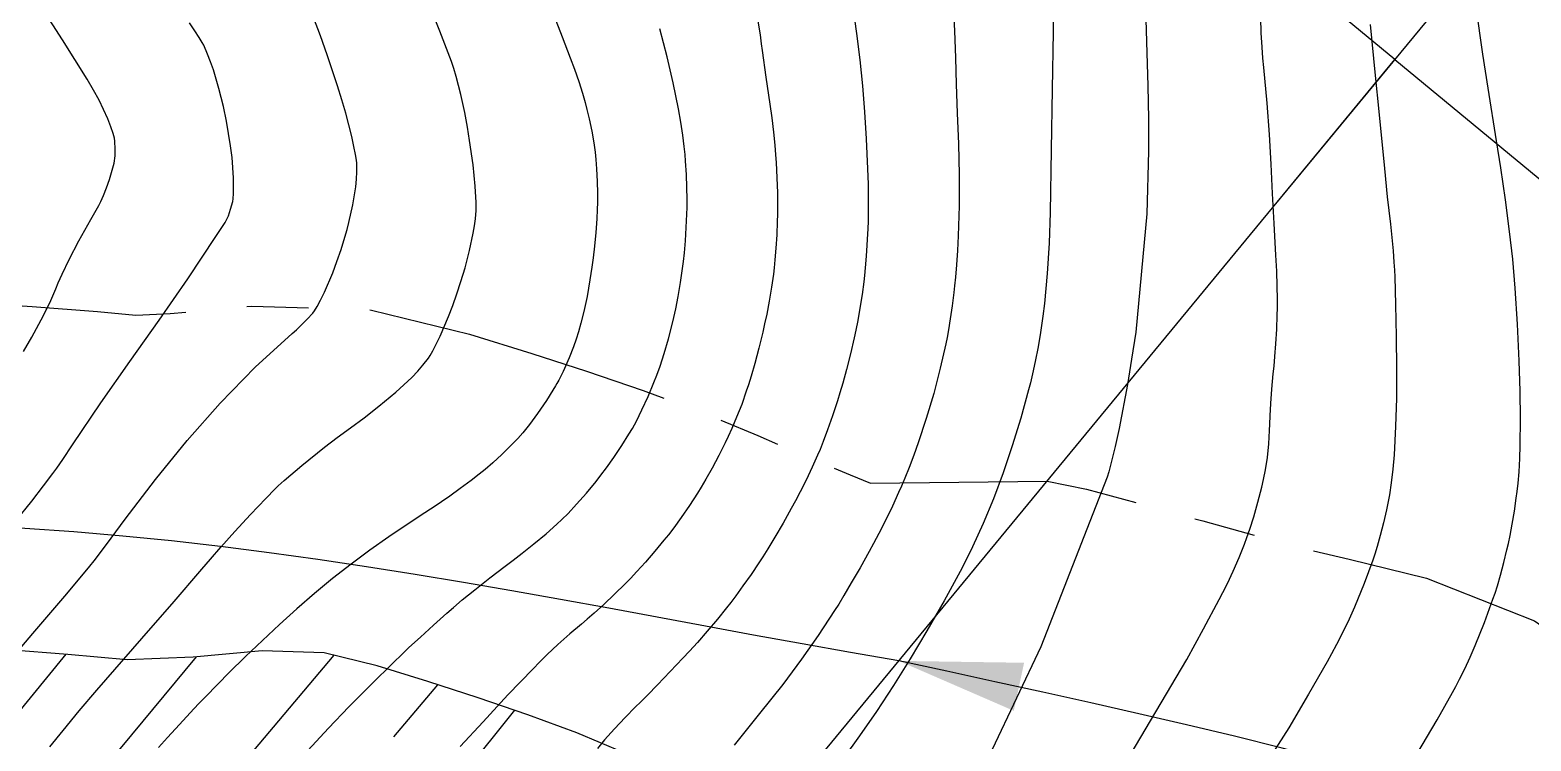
# Model space of a CAD drawing. Header units: millimetres. Extents: x 156921 to 159642, y 477538 to 479586.
# Drawn here: x 157531.75 to 157562.3, y 479279.82 to 479294.28 of the extents above; entities that cross this region are included whole.
import ezdxf
from ezdxf.enums import TextEntityAlignment as Align

# ---------------------------------------------------------------- set-up
doc = ezdxf.new("R2010")
doc.units = ezdxf.units.MM
doc.header["$MEASUREMENT"] = 0
doc.linetypes.add('A-CENTR01', pattern=[2, 1.25, -0.25, 0.25, -0.25])
doc.linetypes.add('CONT', pattern=[2, 1, 1])
doc.layers.add('F0017111', color=94, linetype='Continuous', transparency=0.6)
doc.layers.add('F0017114', color=80, linetype='Continuous', transparency=0.6)
for name, color, linetype in [('WD_일반', 7, 'Continuous'), ('깎기비탈면&암선', 30, 'Continuous'), ('산마루측구', 152, 'H-DICHB00'), ('용지경계', 222, 'Continuous')]:
    doc.layers.add(name, color=color, linetype=linetype)
doc.styles.get("Standard").update_dxf_attribs({"font": 'BAREUNDOTUMPRO1.TTF'})
doc.linetypes.add('H-DICHB00', pattern='A,1e-05,0,[43,kosdic.shx,S=0.1,R=0,X=0,Y=0],-0.63,["B",Standard,S=0.2,R=0,X=0,Y=-0.1],-0.42', length=1.05001)
doc.linetypes.add('H-DICHB01', pattern='A,1e-05,[43,kosdic.shx,S=0.1,R=0,X=0,Y=0],-0.63,["B1",Standard,S=0.2,R=0,X=0,Y=-0.1],-0.42', length=1.05001)
doc.linetypes.add('H-DICHB01R', pattern='A,1e-05,[43,kosdic.shx,S=0.1,R=0,X=0,Y=0],-0.97,["B1",Standard,S=0.2,R=180,X=0,Y=0.1],-0.08', length=1.05001)

# ---------------------------------------------------------------- blocks, each defined once
blk = doc.blocks.new('WD-NOSE-MARK1')
at = {"color": 0}
blk.add_lwpolyline([(0, -3.859), (0, 4, 0.414214)], format="xyb", dxfattribs=at)
for points in [[(0, 0), (-24.5, 0)], [(0, 0), (24.5, 0)]]:
    blk.add_lwpolyline(points, dxfattribs=at)
at = {"color": 0, "linetype": 'ByBlock', "lineweight": 30, "ltscale": 10, "flags": 104}
blk.add_attdef('ALIGNMENT1', text='', height=4, dxfattribs=at).set_placement((-2, 2), align=Align.BOTTOM_RIGHT)
blk.add_attdef('ALIGNMENT2', text='', height=4, dxfattribs=at).set_placement((2, 2), align=Align.BOTTOM_LEFT)

msp = doc.modelspace()

# ---------------------------------------------------------------- hatches: boundary and pattern name
at = {"layer": '산마루측구'}
msp.add_hatch(color=152, dxfattribs=at).paths.add_polyline_path([(157549.433, 479281.445), (157551.772, 479280.43), (157551.982, 479281.407)], flags=0)

# ---------------------------------------------------------------- linework, layer by layer
at = {"layer": 'F0017111', "transparency": 33554521, "flags": 128}
for points in [[(157532.158, 479279.7), (157532.428, 479280.031), (157532.758, 479280.428), (157533.117, 479280.849), (157534.213, 479282.111), (157534.649, 479282.609), (157535.253, 479283.313), (157535.426, 479283.514), (157535.636, 479283.755), (157535.922, 479284.074), (157536.242, 479284.422), (157536.551, 479284.747), (157536.74, 479284.943), (157536.805, 479285.004), (157536.924, 479285.111), (157537.285, 479285.421), (157537.748, 479285.793), (157538.003, 479285.988), (157538.274, 479286.188), (157538.553, 479286.392), (157538.854, 479286.624), (157539.2, 479286.913), (157539.522, 479287.209), (157539.647, 479287.34), (157539.749, 479287.46), (157539.861, 479287.602), (157539.894, 479287.654), (157539.949, 479287.75), (157540.019, 479287.885), (157540.1, 479288.051), (157540.271, 479288.448), (157540.355, 479288.671), (157540.438, 479288.912), (157540.521, 479289.161), (157540.606, 479289.443), (157540.698, 479289.791), (157540.775, 479290.143), (157540.8, 479290.297), (157540.817, 479290.437), (157540.832, 479290.603), (157540.834, 479290.661), (157540.831, 479290.769), (157540.812, 479291.101), (157540.769, 479291.534), (157540.698, 479292.033), (157540.656, 479292.299), (157540.602, 479292.599), (157540.522, 479292.967), (157540.428, 479293.335), (157540.379, 479293.494), (157540.33, 479293.637), (157540.092, 479294.256), (157539.781, 479295.037)], [(157550.535, 479294.893), (157550.569, 479294.262), (157550.585, 479293.712), (157550.598, 479293.175), (157550.623, 479292.584), (157550.647, 479291.961), (157550.66, 479291.33), (157550.659, 479290.703), (157550.641, 479290.092), (157550.626, 479289.794), (157550.606, 479289.503), (157550.585, 479289.252), (157550.567, 479289.077), (157550.552, 479288.94), (157550.518, 479288.668), (157550.48, 479288.404), (157550.443, 479288.178), (157550.414, 479288.02), (157550.389, 479287.897), (157550.277, 479287.398), (157550.143, 479286.885), (157549.991, 479286.373), (157549.828, 479285.878), (157549.74, 479285.633), (157549.644, 479285.382), (157549.555, 479285.16), (157549.486, 479284.998), (157549.429, 479284.867), (157549.305, 479284.595), (157549.163, 479284.304), (157549.027, 479284.037), (157548.92, 479283.835), (157548.827, 479283.667), (157548.644, 479283.339), (157548.466, 479283.03), (157548.314, 479282.774), (157548.209, 479282.602), (157548.126, 479282.472), (157547.793, 479281.963), (157547.454, 479281.478), (157547.07, 479280.964), (157546.601, 479280.374), (157546.085, 479279.734)], [(157554.443, 479294.943), (157554.498, 479293.144), (157554.512, 479292.473), (157554.514, 479291.815), (157554.478, 479290.537), (157554.253, 479288.134), (157554.17, 479287.581), (157554.087, 479287.069), (157553.915, 479286.173), (157553.833, 479285.803), (157553.761, 479285.505), (157553.706, 479285.293), (157553.672, 479285.183), (157552.326, 479281.732), (157551.332, 479279.644)], [(157531.623, 479287.735), (157531.79, 479288.027), (157531.98, 479288.38), (157532.156, 479288.73), (157532.279, 479289.011), (157532.327, 479289.134), (157532.408, 479289.314), (157532.553, 479289.609), (157532.751, 479289.988), (157532.99, 479290.42), (157533.152, 479290.706), (157533.193, 479290.786), (157533.248, 479290.911), (157533.312, 479291.066), (157533.374, 479291.237), (157533.465, 479291.572), (157533.485, 479291.72), (157533.488, 479291.857), (157533.482, 479292.019), (157533.472, 479292.074), (157533.444, 479292.173), (157533.398, 479292.308), (157533.335, 479292.471), (157533.159, 479292.85), (157533.047, 479293.057), (157532.917, 479293.276), (157532.418, 479294.079), (157532.022, 479294.69)], [(157548.498, 479294.744), (157548.574, 479294.203), (157548.64, 479293.668), (157548.694, 479293.139), (157548.736, 479292.614), (157548.77, 479292.063), (157548.798, 479291.456), (157548.808, 479291.142), (157548.812, 479290.834), (157548.811, 479290.569), (157548.807, 479290.384), (157548.801, 479290.239), (157548.769, 479289.677), (157548.75, 479289.443), (157548.735, 479289.281), (157548.721, 479289.156), (157548.687, 479288.897), (157548.643, 479288.62), (157548.597, 479288.366), (157548.559, 479288.175), (157548.524, 479288.014), (157548.45, 479287.694), (157548.369, 479287.374), (157548.292, 479287.095), (157548.233, 479286.896), (157548.182, 479286.737), (157548.082, 479286.429), (157547.981, 479286.142), (157547.893, 479285.905), (157547.83, 479285.748), (157547.78, 479285.63), (157547.672, 479285.385), (157547.546, 479285.123), (157547.425, 479284.881), (157547.328, 479284.698), (157547.244, 479284.544), (157547.077, 479284.244), (157546.911, 479283.961), (157546.768, 479283.724), (157546.667, 479283.564), (157546.587, 479283.443), (157546.426, 479283.203), (157546.262, 479282.97), (157546.117, 479282.77), (157546.013, 479282.631), (157545.928, 479282.522), (157545.745, 479282.295), (157545.536, 479282.049), (157545.335, 479281.82), (157545.177, 479281.645), (157545.04, 479281.498), (157544.525, 479280.955), (157544.318, 479280.745), (157544.18, 479280.608), (157544.076, 479280.508), (157543.865, 479280.296), (157543.645, 479280.061), (157543.447, 479279.838), (157543.301, 479279.665)], [(157559.972, 479279.549), (157560.389, 479280.245), (157560.702, 479280.803), (157560.767, 479280.925), (157560.845, 479281.076), (157560.948, 479281.286), (157561.059, 479281.524), (157561.162, 479281.759), (157561.352, 479282.229), (157561.523, 479282.703), (157561.564, 479282.822), (157561.612, 479282.974), (157561.675, 479283.191), (157561.743, 479283.444), (157561.806, 479283.703), (157561.836, 479283.834), (157561.871, 479283.998), (157561.914, 479284.229), (157561.959, 479284.493), (157561.997, 479284.758), (157562.015, 479284.891), (157562.033, 479285.057), (157562.053, 479285.291), (157562.07, 479285.559), (157562.079, 479285.828), (157562.084, 479286.372), (157562.075, 479286.928), (157562.053, 479287.55), (157562.019, 479288.293), (157561.975, 479289.026), (157561.925, 479289.617), (157561.862, 479290.179), (157561.777, 479290.826), (157561.685, 479291.471), (157561.597, 479292.024), (157561.423, 479293.095), (157561.319, 479293.789), (157561.182, 479294.743)], [(157531.067, 479281.129), (157531.811, 479282), (157532.501, 479282.808), (157532.969, 479283.372), (157533.058, 479283.483), (157533.19, 479283.653), (157533.409, 479283.943), (157533.691, 479284.325), (157534.308, 479285.136), (157534.95, 479285.926), (157535.625, 479286.689), (157536.335, 479287.418), (157537.086, 479288.105), (157537.175, 479288.181), (157537.292, 479288.292), (157537.392, 479288.394), (157537.506, 479288.518), (157537.54, 479288.565), (157537.595, 479288.656), (157537.667, 479288.785), (157537.748, 479288.947), (157537.918, 479289.34), (157538.001, 479289.567), (157538.083, 479289.813), (157538.184, 479290.133), (157538.21, 479290.221), (157538.245, 479290.359), (157538.326, 479290.719), (157538.385, 479291.085), (157538.4, 479291.246), (157538.404, 479291.393), (157538.403, 479291.567), (157538.396, 479291.629), (157538.378, 479291.746), (157538.346, 479291.909), (157538.303, 479292.109), (157538.18, 479292.587), (157538.1, 479292.856), (157538.008, 479293.145), (157537.91, 479293.444), (157537.799, 479293.773), (157537.662, 479294.161), (157537.525, 479294.533)], [(157531.151, 479283.906), (157531.789, 479284.695), (157532.03, 479285.003), (157532.219, 479285.255), (157532.3, 479285.367), (157532.42, 479285.541), (157532.618, 479285.841), (157533.195, 479286.692), (157533.786, 479287.535), (157534.38, 479288.375), (157534.968, 479289.219), (157535.539, 479290.074), (157535.728, 479290.365), (157535.792, 479290.501), (157535.836, 479290.631), (157535.879, 479290.79), (157535.887, 479290.846), (157535.894, 479290.95), (157535.897, 479291.094), (157535.895, 479291.27), (157535.865, 479291.687), (157535.835, 479291.92), (157535.796, 479292.169), (157535.751, 479292.426), (157535.691, 479292.72), (157535.6, 479293.087), (157535.489, 479293.464), (157535.43, 479293.631), (157535.369, 479293.784), (157535.291, 479293.967), (157535.26, 479294.025), (157535.198, 479294.127), (157535.11, 479294.263), (157534.999, 479294.424)], [(157537.408, 479279.624), (157537.825, 479280.079), (157538.239, 479280.508), (157538.679, 479280.946), (157539.172, 479281.431), (157539.302, 479281.558), (157539.466, 479281.715), (157539.698, 479281.931), (157539.966, 479282.175), (157540.237, 479282.415), (157540.373, 479282.534), (157540.55, 479282.684), (157540.807, 479282.893), (157541.11, 479283.132), (157541.425, 479283.372), (157541.586, 479283.492), (157541.772, 479283.636), (157542.009, 479283.826), (157542.257, 479284.032), (157542.474, 479284.226), (157542.576, 479284.319), (157542.702, 479284.444), (157542.877, 479284.63), (157543.076, 479284.856), (157543.274, 479285.096), (157543.372, 479285.221), (157543.488, 479285.374), (157543.637, 479285.585), (157543.797, 479285.823), (157543.942, 479286.056), (157544.011, 479286.171), (157544.094, 479286.324), (157544.207, 479286.551), (157544.331, 479286.823), (157544.45, 479287.111), (157544.508, 479287.259), (157544.575, 479287.443), (157544.659, 479287.7), (157544.746, 479287.993), (157544.822, 479288.284), (157544.856, 479288.429), (157544.896, 479288.609), (157544.944, 479288.86), (157544.992, 479289.145), (157545.032, 479289.428), (157545.05, 479289.569), (157545.069, 479289.743), (157545.09, 479289.986), (157545.108, 479290.26), (157545.12, 479290.532), (157545.124, 479290.667), (157545.125, 479290.836), (157545.122, 479291.071), (157545.112, 479291.34), (157545.095, 479291.608), (157545.085, 479291.742), (157545.068, 479291.908), (157545.038, 479292.141), (157544.998, 479292.406), (157544.951, 479292.671), (157544.84, 479293.2), (157544.716, 479293.734), (157544.573, 479294.298)], [(157546.564, 479294.457), (157546.609, 479294.179), (157546.635, 479293.996), (157546.653, 479293.861), (157546.725, 479293.318), (157546.807, 479292.769), (157546.847, 479292.489), (157546.882, 479292.197), (157546.909, 479291.935), (157546.925, 479291.741), (157546.936, 479291.583), (157546.954, 479291.269), (157546.964, 479290.965), (157546.967, 479290.706), (157546.965, 479290.526), (157546.96, 479290.385), (157546.948, 479290.108), (157546.93, 479289.837), (157546.911, 479289.604), (157546.895, 479289.442), (157546.88, 479289.314), (157546.843, 479289.049), (157546.796, 479288.763), (157546.746, 479288.5), (157546.703, 479288.299), (157546.665, 479288.131), (157546.586, 479287.803), (157546.504, 479287.494), (157546.43, 479287.235), (157546.375, 479287.06), (157546.33, 479286.928), (157546.236, 479286.663), (157546.133, 479286.401), (157546.037, 479286.172), (157545.963, 479286.009), (157545.901, 479285.88), (157545.772, 479285.621), (157545.635, 479285.364), (157545.509, 479285.14), (157545.413, 479284.981), (157545.334, 479284.854), (157545.172, 479284.603), (157545.004, 479284.361), (157544.854, 479284.154), (157544.744, 479284.01), (157544.654, 479283.899), (157544.47, 479283.676), (157544.277, 479283.454), (157544.103, 479283.261), (157543.973, 479283.124), (157543.866, 479283.014), (157543.65, 479282.799), (157543.43, 479282.591), (157543.233, 479282.413), (157543.09, 479282.291), (157542.974, 479282.195), (157542.738, 479281.996), (157542.496, 479281.778), (157542.279, 479281.575), (157542.12, 479281.419), (157541.99, 479281.287), (157541.476, 479280.754), (157540.972, 479280.209), (157540.51, 479279.701)], [(157554.137, 479279.53), (157555.293, 479281.474), (157555.633, 479282.094), (157555.951, 479282.692), (157556.028, 479282.839), (157556.118, 479283.02), (157556.233, 479283.267), (157556.355, 479283.545), (157556.464, 479283.817), (157556.515, 479283.952), (157556.576, 479284.125), (157556.655, 479284.377), (157556.74, 479284.674), (157556.818, 479284.982), (157556.855, 479285.138), (157556.893, 479285.328), (157556.932, 479285.582), (157556.964, 479285.863), (157556.978, 479286.131), (157556.98, 479286.261), (157556.987, 479286.431), (157557.002, 479286.68), (157557.024, 479286.975), (157557.053, 479287.284), (157557.069, 479287.441), (157557.086, 479287.634), (157557.105, 479287.897), (157557.122, 479288.191), (157557.132, 479288.477), (157557.136, 479288.618), (157557.137, 479288.8), (157557.133, 479289.064), (157557.123, 479289.375), (157557.105, 479289.699), (157557.068, 479290.342), (157557.037, 479290.954), (157557.008, 479291.551), (157556.973, 479292.149), (157556.926, 479292.79), (157556.861, 479293.514), (157556.843, 479293.705), (157556.825, 479293.929), (157556.808, 479294.217), (157556.797, 479294.522)], [(157559.026, 479294.387), (157559.123, 479293.354), (157559.198, 479292.622), (157559.315, 479291.458), (157559.373, 479290.884), (157559.436, 479290.328), (157559.466, 479290.057), (157559.491, 479289.788), (157559.508, 479289.555), (157559.517, 479289.39), (157559.523, 479289.259), (157559.54, 479288.694), (157559.553, 479288.046), (157559.559, 479287.386), (157559.557, 479286.786), (157559.542, 479286.213), (157559.511, 479285.634), (157559.486, 479285.346), (157559.452, 479285.064), (157559.416, 479284.821), (157559.385, 479284.65), (157559.356, 479284.516), (157559.296, 479284.251), (157559.229, 479283.993), (157559.167, 479283.772), (157559.118, 479283.617), (157559.076, 479283.496), (157558.901, 479283.016), (157558.708, 479282.541), (157558.597, 479282.295), (157558.466, 479282.027), (157558.338, 479281.778), (157558.236, 479281.588), (157558.146, 479281.428), (157557.772, 479280.771), (157557.366, 479280.084), (157555.835, 479277.691)]]:
    msp.add_lwpolyline(points, dxfattribs=at)
at = {"layer": 'F0017114', "transparency": 33554521, "flags": 128}
for points in [[(157542.169, 479295.208), (157542.586, 479294.137), (157542.748, 479293.71), (157542.833, 479293.483), (157542.92, 479293.229), (157542.996, 479292.992), (157543.051, 479292.802), (157543.088, 479292.661), (157543.132, 479292.472), (157543.184, 479292.219), (157543.225, 479291.981), (157543.251, 479291.79), (157543.265, 479291.646), (157543.279, 479291.454), (157543.292, 479291.199), (157543.299, 479290.961), (157543.299, 479290.771), (157543.295, 479290.629), (157543.286, 479290.434), (157543.266, 479290.159), (157543.24, 479289.88), (157543.213, 479289.644), (157543.188, 479289.454), (157543.149, 479289.196), (157543.089, 479288.858), (157543.024, 479288.551), (157542.965, 479288.312), (157542.915, 479288.138), (157542.868, 479287.986), (157542.816, 479287.835), (157542.726, 479287.61), (157542.602, 479287.333), (157542.516, 479287.158), (157542.477, 479287.085), (157542.45, 479287.04), (157542.395, 479286.95), (157542.261, 479286.741), (157542.083, 479286.478), (157541.915, 479286.252), (157541.781, 479286.085), (157541.681, 479285.972), (157541.544, 479285.83), (157541.355, 479285.644), (157541.17, 479285.474), (157541.016, 479285.341), (157540.895, 479285.243), (157540.73, 479285.116), (157540.509, 479284.95), (157540.299, 479284.798), (157540.129, 479284.679), (157540.001, 479284.593), (157539.696, 479284.396), (157539.056, 479283.969), (157538.667, 479283.695), (157538.286, 479283.411), (157537.912, 479283.118), (157537.545, 479282.815), (157537.185, 479282.505), (157536.831, 479282.187), (157536.483, 479281.863), (157536.141, 479281.533), (157535.802, 479281.199), (157535.583, 479280.977), (157535.309, 479280.7), (157535.183, 479280.571), (157535.012, 479280.391), (157534.793, 479280.154), (157534.554, 479279.889), (157534.372, 479279.683)], [(157552.582, 479294.8), (157552.575, 479294.242), (157552.554, 479293.076), (157552.533, 479291.838), (157552.512, 479290.568), (157552.491, 479289.94), (157552.452, 479289.323), (157552.425, 479289.018), (157552.394, 479288.717), (157552.362, 479288.455), (157552.337, 479288.27), (157552.314, 479288.123), (157552.265, 479287.83), (157552.209, 479287.538), (157552.154, 479287.283), (157552.111, 479287.102), (157552.073, 479286.957), (157551.915, 479286.383), (157551.741, 479285.818), (157551.554, 479285.269), (157551.357, 479284.743), (157551.151, 479284.242), (157550.935, 479283.767), (157550.817, 479283.525), (157550.681, 479283.261), (157550.357, 479282.668), (157550.005, 479282.054), (157549.664, 479281.486), (157549.325, 479280.947), (157548.979, 479280.419), (157548.636, 479279.919), (157548.308, 479279.464)]]:
    msp.add_lwpolyline(points, dxfattribs=at)
at = {"layer": 'WD_일반', "color": 14, "linetype": 'CONT', "ltscale": 5, "flags": 128}
msp.add_lwpolyline([(157527.704, 479255.113), (157559.528, 479293.677)], dxfattribs=at)
at = {"layer": '깎기비탈면&암선', "color": 9, "linetype": 'CONT'}
for p, q in [((157535.133, 479281.527), (157530.212, 479275.597)), ((157532.483, 479281.579), (157530.592, 479279.276)), ((157537.935, 479281.561), (157534.803, 479277.849)), ((157540.045, 479280.96), (157539.148, 479279.898)), ((157541.61, 479280.442), (157540.463, 479279.008))]:
    msp.add_line(p, q, dxfattribs=at)
at = {"layer": '깎기비탈면&암선', "color": 9, "linetype": 'CONT', "flags": 128}
msp.add_lwpolyline([(157546.877, 479278.347), (157546.735, 479278.368), (157545.763, 479278.762), (157544.802, 479279.169), (157543.843, 479279.577), (157542.878, 479279.98), (157541.886, 479280.349), (157540.873, 479280.691), (157539.85, 479281.023), (157538.818, 479281.344), (157537.741, 479281.609), (157536.478, 479281.65), (157535.075, 479281.521), (157533.731, 479281.464), (157532.527, 479281.576), (157531.31, 479281.673), (157530.076, 479281.748), (157528.834, 479281.814), (157527.586, 479281.873), (157526.338, 479281.932), (157525.074, 479281.971), (157523.672, 479281.843), (157522.168, 479281.592), (157520.818, 479281.527), (157519.591, 479281.611), (157518.413, 479281.755), (157517.291, 479281.966), (157516.315, 479282.166), (157516.183, 479282.195), (157515.103, 479282.457), (157513.014, 479281.497), (157511.523, 479281.262)], dxfattribs=at)
at = {"layer": '산마루측구', "color": 9, "linetype": 'H-DICHB01', "ltscale": 10, "flags": 128}
msp.add_lwpolyline([(157549.433, 479281.445), (157548.448, 479281.615), (157547.463, 479281.791), (157546.479, 479281.971), (157545.496, 479282.152), (157544.513, 479282.335), (157543.529, 479282.516), (157542.546, 479282.695), (157541.561, 479282.87), (157540.576, 479283.04), (157539.589, 479283.204), (157538.601, 479283.36), (157537.612, 479283.507), (157536.622, 479283.644), (157535.63, 479283.77), (157534.636, 479283.884), (157533.641, 479283.984), (157532.645, 479284.07), (157531.647, 479284.139), (157530.649, 479284.192), (157529.649, 479284.226), (157528.649, 479284.24), (157527.649, 479284.235), (157526.65, 479284.218), (157525.65, 479284.194), (157524.65, 479284.17), (157523.65, 479284.152), (157522.65, 479284.147), (157521.651, 479284.164), (157520.652, 479284.211), (157519.656, 479284.299), (157518.666, 479284.439), (157517.687, 479284.645), (157516.729, 479284.931)], dxfattribs=at)
at = {"layer": '산마루측구', "color": 152, "linetype": 'H-DICHB01R', "ltscale": 10, "flags": 128}
msp.add_lwpolyline([(157561.45, 479278.394), (157560.109, 479278.817), (157559.157, 479279.125), (157558.2, 479279.414), (157557.233, 479279.671), (157556.263, 479279.912), (157555.29, 479280.143), (157554.316, 479280.369), (157553.34, 479280.59), (157552.364, 479280.807), (157551.388, 479281.022), (157550.411, 479281.234), (157549.433, 479281.445)], dxfattribs=at)
at = {"layer": '용지경계', "linetype": 'A-CENTR01', "ltscale": 5, "flags": 128}
msp.add_lwpolyline([(157361.776, 479485.808), (157361.749, 479485.465), (157360.985, 479482.495), (157358.572, 479479.203), (157356.048, 479477.333), (157352.763, 479475.99), (157351.789, 479475.632), (157350.782, 479475.272), (157349.771, 479474.921), (157348.757, 479474.579), (157347.74, 479474.246), (157346.721, 479473.923), (157346.046, 479473.716), (157345.852, 479473.636), (157344.487, 479472.841), (157342.481, 479472.35), (157340.541, 479471.901), (157342.106, 479469.645), (157343.984, 479466.645), (157344.053, 479461.624), (157343.075, 479458.87), (157343.049, 479458.571), (157343.095, 479457.706), (157343.175, 479456.605), (157343.324, 479455.411), (157343.461, 479453.91), (157343.531, 479452.482), (157344.222, 479451.445), (157345.609, 479450.477), (157347.875, 479448.382), (157349.144, 479447.208), (157355.929, 479440.8), (157356.687, 479439.899), (157357.348, 479439.025), (157357.896, 479438.096), (157358.061, 479437.764), (157358.256, 479437.373), (157358.55, 479436.699), (157358.806, 479436.001), (157358.847, 479435.866), (157358.921, 479435.716), (157358.998, 479435.559), (157359.078, 479435.41), (157359.211, 479435.162), (157359.343, 479434.918), (157359.472, 479434.677), (157359.6, 479434.438), (157359.727, 479434.201), (157359.854, 479433.964), (157359.937, 479433.81), (157360.016, 479433.673), (157360.142, 479433.454), (157360.28, 479433.216), (157360.42, 479432.974), (157360.46, 479432.905), (157360.532, 479432.845), (157361.33, 479432.173), (157362.148, 479431.47), (157362.938, 479430.774), (157363.692, 479430.106), (157364.437, 479429.447), (157365.179, 479428.792), (157365.92, 479428.14), (157366.664, 479427.488), (157367.407, 479426.84), (157368.151, 479426.193), (157368.898, 479425.547), (157369.645, 479424.902), (157370.415, 479424.241), (157371.22, 479423.54), (157372.056, 479422.793), (157372.871, 479422.034), (157373.627, 479421.314), (157374.351, 479420.623), (157375.075, 479419.934), (157375.8, 479419.244), (157376.526, 479418.552), (157377.268, 479417.847), (157378.026, 479417.116), (157378.789, 479416.368), (157379.548, 479415.61), (157380.299, 479414.844), (157381.049, 479414.067), (157381.8, 479413.268), (157382.209, 479412.822), (157382.635, 479412.342), (157383.379, 479411.464), (157384.092, 479410.595), (157384.799, 479409.709), (157385.496, 479408.802), (157386.177, 479407.886), (157386.834, 479406.973), (157387.496, 479406.031), (157388.123, 479405.098), (157388.721, 479404.205), (157389.312, 479403.309), (157389.895, 479402.422), (157390.601, 479401.342), (157391.367, 479399.979), (157391.969, 479398.696), (157392.319, 479397.919), (157392.458, 479397.672), (157392.734, 479397.309), (157393.195, 479396.734), (157393.7, 479396.17), (157394.314, 479395.51), (157395.014, 479394.773), (157395.734, 479393.995), (157396.441, 479393.23), (157397.284, 479392.301), (157398.268, 479391.075), (157399.095, 479389.812), (157399.734, 479388.757), (157400.314, 479387.767), (157400.893, 479386.757), (157401.48, 479385.69), (157402.053, 479384.589), (157402.605, 479383.469), (157403.972, 479380.543), (157403.812, 479379.342), (157404.2, 479379.022), (157404.817, 479378.513), (157405.811, 479378.432), (157408.243, 479376.654), (157409.217, 479375.926), (157410.17, 479375.134), (157411.008, 479374.415), (157411.808, 479373.709), (157412.58, 479373.021), (157413.345, 479372.333), (157414.095, 479371.653), (157414.843, 479370.977), (157415.605, 479370.283), (157416.376, 479369.573), (157418.177, 479367.89), (157418.497, 479367.495), (157419.059, 479366.928), (157419.83, 479366.291), (157420.601, 479365.655), (157421.391, 479365.003), (157422.176, 479364.346), (157422.943, 479363.705), (157423.692, 479363.078), (157424.445, 479362.457), (157424.938, 479362.05), (157425.785, 479361.774), (157426.941, 479361.385), (157428.176, 479360.923), (157429.308, 479360.446), (157430.315, 479360.008), (157431.285, 479359.58), (157432.235, 479359.16), (157433.177, 479358.744), (157434.094, 479358.341), (157434.997, 479357.954), (157435.877, 479357.585), (157436.7, 479357.257), (157437.601, 479356.929), (157438.418, 479356.63), (157438.517, 479356.6), (157440.053, 479357.407), (157443.147, 479357.322), (157444.571, 479357.285), (157446.124, 479357.172), (157447.556, 479356.998), (157448.943, 479356.796), (157450.071, 479356.582), (157450.946, 479356.452), (157452.007, 479356.339), (157453.424, 479356.183), (157456.19, 479355.703), (157458.231, 479354.374), (157459.181, 479353.759), (157460.99, 479352.486), (157462.272, 479350.812), (157463.112, 479349.709), (157464.165, 479347.993), (157464.515, 479347.115), (157464.573, 479347.031), (157465.125, 479346.297), (157465.692, 479345.531), (157466.298, 479344.762), (157466.737, 479344.183), (157467.09, 479343.808), (157467.826, 479343.079), (157469.08, 479341.718), (157469.988, 479340.239), (157470.132, 479340.004), (157472.133, 479338.646), (157473.47, 479336.341), (157473.744, 479335.868), (157473.843, 479335.745), (157474.327, 479335.248), (157475.39, 479334.136), (157476.511, 479332.567), (157477.276, 479331.193), (157477.895, 479329.998), (157478.353, 479329.011), (157478.748, 479328.26), (157479.23, 479327.381), (157480.138, 479325.737), (157480.655, 479323.896), (157480.741, 479323.626), (157480.874, 479323.399), (157481.411, 479322.494), (157481.95, 479321.584), (157482.469, 479320.712), (157482.973, 479319.888), (157483.441, 479319.145), (157483.927, 479318.433), (157484.494, 479317.629), (157485.101, 479316.767), (157485.712, 479315.891), (157486.33, 479314.998), (157486.93, 479314.113), (157487.493, 479313.284), (157488.094, 479312.419), (157488.686, 479311.541), (157489.271, 479310.69), (157489.795, 479309.916), (157490.359, 479309.147), (157490.946, 479308.32), (157491.431, 479307.669), (157491.974, 479306.996), (157492.175, 479306.75), (157493.401, 479306.247), (157495.815, 479305.861), (157497.502, 479305.719), (157500.022, 479304.957), (157501.69, 479303.991), (157502.454, 479303.519), (157503.065, 479303.191), (157503.835, 479302.809), (157504.712, 479302.391), (157505.761, 479301.892), (157506.985, 479301.251), (157508.255, 479300.479), (157509.501, 479299.593), (157510.654, 479298.628), (157511.738, 479297.593), (157512.857, 479296.349), (157514.014, 479294.726), (157515.147, 479292.437), (157515.756, 479289.502), (157517.744, 479289.019), (157517.751, 479289.018), (157518.64, 479288.835), (157519.486, 479288.676), (157520.256, 479288.582), (157520.891, 479288.539), (157521.421, 479288.564), (157522.775, 479288.79), (157524.863, 479288.981), (157526.609, 479288.927), (157527.917, 479288.866), (157529.186, 479288.805), (157530.473, 479288.737), (157531.801, 479288.656), (157533.13, 479288.55), (157533.907, 479288.478), (157534.604, 479288.508), (157536.269, 479288.661), (157538.703, 479288.582), (157540.695, 479288.09), (157541.968, 479287.695), (157543.075, 479287.336), (157544.228, 479286.946), (157545.448, 479286.492), (157546.561, 479286.027), (157547.536, 479285.613), (157548.443, 479285.229), (157548.859, 479285.06), (157552.453, 479285.104), (157553.251, 479284.941), (157554.553, 479284.588), (157555.616, 479284.292), (157556.669, 479284.004), (157557.603, 479283.746), (157558.595, 479283.514), (157560.168, 479283.127), (157562.366, 479282.262), (157563.321, 479281.59), (157563.357, 479281.599), (157565.528, 479281.71), (157567.697, 479281.711), (157569.57, 479281.339), (157571.08, 479281.002), (157572.965, 479280.384), (157574.683, 479279.494), (157575.839, 479278.742), (157576.634, 479278.216), (157577.34, 479277.773), (157578, 479277.383), (157578.603, 479277.061), (157579.285, 479276.744), (157580.085, 479276.397), (157581.087, 479275.988), (157582.404, 479275.402), (157583.597, 479274.747), (157584.52, 479274.224), (157585.391, 479273.732), (157586.248, 479273.251), (157587.088, 479272.788), (157587.957, 479272.306), (157588.822, 479271.823), (157589.69, 479271.336), (157590.579, 479270.831), (157591.532, 479270.278), (157592.585, 479269.627), (157593.664, 479268.883), (157594.666, 479268.116), (157595.552, 479267.384), (157596.41, 479266.648), (157597.271, 479265.863), (157598.061, 479265.1), (157598.787, 479264.384), (157599.519, 479263.654), (157600.265, 479262.888), (157600.979, 479262.132), (157601.382, 479261.7), (157601.668, 479261.393), (157602.36, 479260.644), (157603.057, 479259.875), (157603.544, 479259.328), (157603.917, 479258.968), (157604.407, 479258.541), (157604.923, 479258.126), (157605.47, 479257.726), (157606.276, 479257.177), (157607.201, 479256.494), (157607.618, 479256.147), (157608.745, 479255.098), (157609.789, 479253.89), (157610.587, 479252.828), (157611.54, 479251.483), (157613.11, 479248.315), (157612.8, 479244.208), (157612.398, 479242.269), (157612.394, 479241.939), (157612.509, 479241.225), (157612.662, 479240.273), (157612.862, 479239.535), (157613.178, 479238.472), (157613.544, 479237.243), (157613.936, 479235.799), (157614.251, 479234.324), (157614.55, 479232.851), (157614.595, 479232.555), (157614.661, 479232.462), (157615.532, 479231.208), (157616.36, 479229.565), (157616.743, 479228.639), (157616.915, 479228.209), (157617.363, 479227.105), (157618.087, 479225.208), (157618.453, 479222.545), (157618.444, 479220.465), (157618.454, 479219.767), (157618.53, 479219.479), (157618.868, 479218.335), (157619.239, 479216.979), (157619.626, 479215.416), (157620.016, 479213.172), (157619.966, 479210.266), (157619.723, 479208.845), (157619.952, 479208.032), (157620.324, 479206.617), (157620.518, 479205.756), (157621.348, 479205.575), (157624.999, 479204.926), (157625.119, 479204.927), (157627.869, 479201.062), (157628.257, 479200.514), (157628.642, 479200.087), (157629.546, 479199.109), (157630.393, 479197.983), (157631.031, 479197.137), (157631.987, 479195.865), (157633.507, 479196.402), (157636.704, 479195.429), (157637.687, 479195.131), (157638.668, 479194.839), (157639.638, 479194.552), (157640.582, 479194.281), (157641.466, 479194.039), (157642.31, 479193.832), (157643.214, 479193.638), (157644.203, 479193.442), (157645.049, 479193.279), (157645.584, 479193.209), (157645.828, 479193.203), (157646.919, 479193.353), (157649.296, 479193.456), (157651.326, 479193.073), (157652.576, 479192.775), (157653.693, 479192.491), (157654.798, 479192.197), (157655.961, 479191.871), (157657.197, 479191.482), (157658.353, 479191.067), (157659.393, 479190.674), (157660.409, 479190.281), (157661.415, 479189.88), (157662.39, 479189.484), (157663.342, 479189.095), (157664.286, 479188.709), (157665.262, 479188.311), (157666.318, 479187.867), (157667.392, 479187.383), (157668.375, 479186.915), (157669.224, 479186.509), (157671.952, 479186.331), (157674.196, 479185.444), (157675.397, 479184.855), (157676.379, 479184.359), (157677.298, 479183.882), (157678.144, 479183.448), (157678.313, 479183.364), (157678.971, 479183.042), (157679.885, 479182.599), (157680.902, 479182.097), (157681.977, 479181.525), (157683.006, 479180.933), (157683.972, 479180.347), (157684.95, 479179.731), (157685.91, 479179.084), (157686.793, 479178.466), (157687.648, 479177.856), (157688.514, 479177.225), (157689.366, 479176.585), (157690.192, 479175.953), (157691.029, 479175.304), (157691.854, 479174.644), (157692.651, 479174), (157693.434, 479173.359), (157694.204, 479172.727), (157694.97, 479172.098), (157695.745, 479171.459), (157696.531, 479170.807), (157697.306, 479170.156), (157698.043, 479169.535), (157698.749, 479168.95), (157699.46, 479168.374), (157700.207, 479167.781), (157700.971, 479167.175), (157701.738, 479166.569), (157702.512, 479165.957), (157703.318, 479165.321), (157704.125, 479164.669), (157704.898, 479164.04), (157705.68, 479163.404), (157706.525, 479162.708), (157707.338, 479162.005), (157708.094, 479161.351), (157708.865, 479160.681), (157709.608, 479160.026), (157710.257, 479159.461), (157710.872, 479158.959), (157711.471, 479158.493), (157711.961, 479158.144), (157712.496, 479157.815), (157713.235, 479157.395), (157714.074, 479156.926), (157714.931, 479156.449), (157715.779, 479155.978), (157716.59, 479155.534), (157717.212, 479155.205), (157717.257, 479155.184), (157717.284, 479155.178), (157718.177, 479155.07), (157719.599, 479154.854), (157720.874, 479154.574), (157722.061, 479154.311), (157723.213, 479154.007), (157724.206, 479153.745), (157725.099, 479153.516), (157726.033, 479153.307), (157726.91, 479153.111), (157727.719, 479152.97), (157728.533, 479152.853), (157729.246, 479152.787), (157729.749, 479152.775), (157730.081, 479152.807), (157730.215, 479152.834), (157730.495, 479152.947), (157732.475, 479154.267), (157735.982, 479155.684), (157738.812, 479155.653), (157740.247, 479155.521), (157741.47, 479155.386), (157742.703, 479155.22), (157743.892, 479155.029), (157745.15, 479154.807), (157746.659, 479154.464)], dxfattribs=at)

# ---------------------------------------------------------------- block references
at = {"layer": 'WD_일반', "color": 14, "linetype": 'CONT', "rotation": 320.4698706839078}
msp.add_blockref('WD-NOSE-MARK1', (157559.528, 479293.677), dxfattribs=at)

doc.saveas('drawing.dxf')
